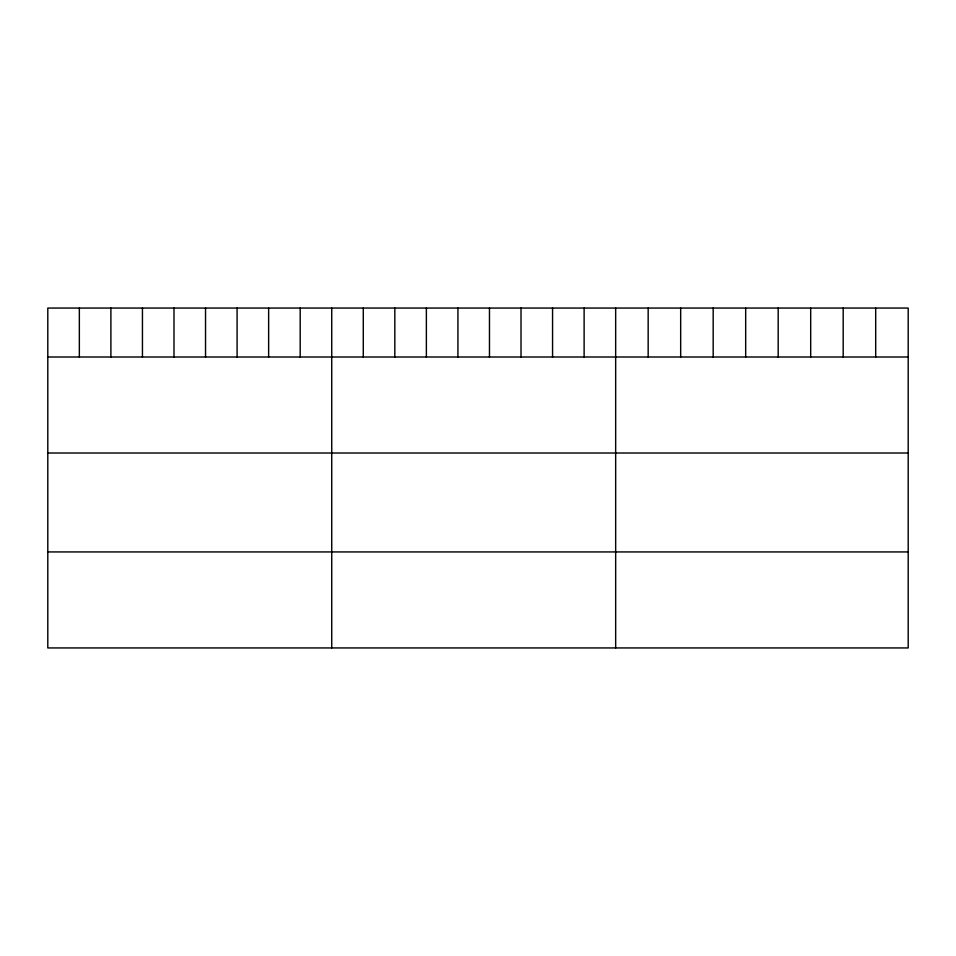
<?xml version="1.0" encoding="UTF-8"?>
<svg xmlns="http://www.w3.org/2000/svg" width="956" height="956" viewBox="0 0 956 956"><rect width="100%" height="100%" fill="white"/><g stroke="black" fill="none" stroke-linecap="round" stroke-linejoin="round"><path stroke-width="1.43" d="M908.2 357.006L908.2 647.941L47.8 647.941L47.8 308.059L908.2 308.059L908.2 357.006L47.8 357.006M47.8 453.013L908.2 453.013M47.8 551.935L908.2 551.935M875.696 308.059L875.696 357.006M843.192 308.059L843.192 357.006M810.688 308.059L810.688 357.006M778.184 308.059L778.184 357.006M745.68 308.059L745.68 357.006M713.176 308.059L713.176 357.006M680.672 308.059L680.672 357.006M648.168 308.059L648.168 357.006M615.664 308.059L615.664 647.941M584.116 308.059L584.116 357.006M552.568 308.059L552.568 357.006M521.02 308.059L521.02 357.006M489.472 308.059L489.472 357.006M457.924 308.059L457.924 357.006M426.376 308.059L426.376 357.006M394.828 308.059L394.828 357.006M363.28 308.059L363.28 357.006M331.732 308.059L331.732 647.941M300.184 308.059L300.184 357.006M268.636 308.059L268.636 357.006M237.088 308.059L237.088 357.006M205.54 308.059L205.54 357.006M173.992 308.059L173.992 357.006M142.444 308.059L142.444 357.006M110.896 308.059L110.896 357.006M79.348 308.059L79.348 357.006"/></g></svg>
